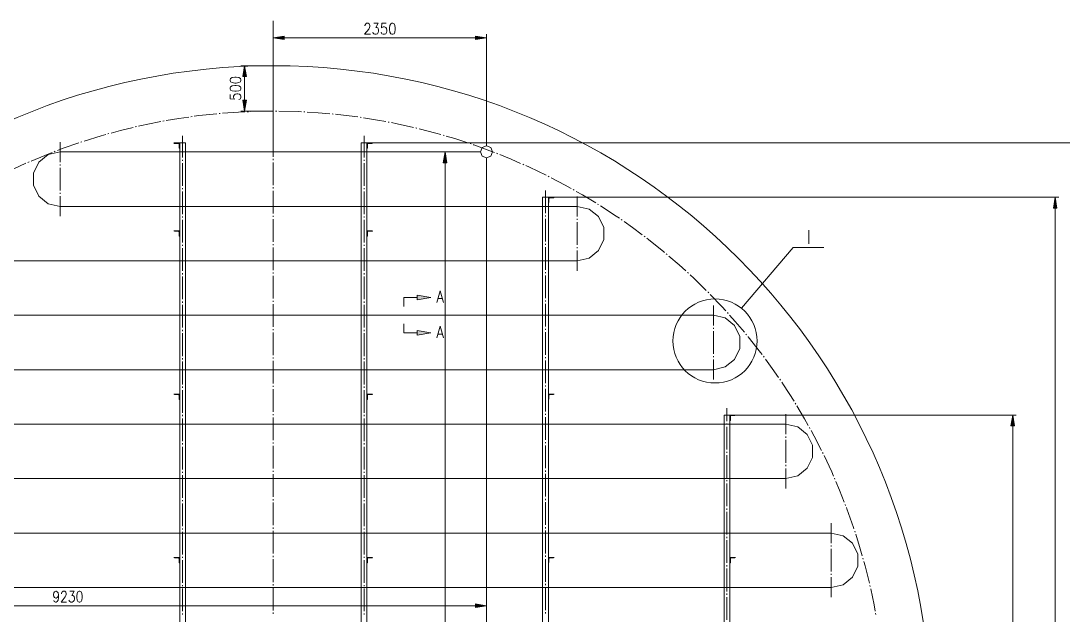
# Model space of a CAD drawing. Header units: millimetres. Extents: x 0 to 829, y 0 to 586.
# Drawn here: x 177.7 to 404.2, y 198.9 to 328 of the extents above; entities that cross this region are included whole.
import ezdxf

# ---------------------------------------------------------------- set-up
doc = ezdxf.new("R2010")
doc.units = ezdxf.units.MM

msp = doc.modelspace()

# ---------------------------------------------------------------- hatches: boundary and pattern name
h = msp.add_hatch(color=0)
h.dxf.hatch_style = 2
h.paths.add_polyline_path([(234.957056, 324.742528), (232.593444, 324.347417), (234.957056, 323.955833)])
h = msp.add_hatch(color=0)
h.dxf.hatch_style = 2
h.paths.add_polyline_path([(276.563667, 324.742528), (278.930806, 324.347417), (276.563667, 323.955833)])
h = msp.add_hatch(color=0)
h.dxf.hatch_style = 2
h.paths.add_polyline_path([(225.950639, 315.916028), (226.342222, 318.283167), (226.737333, 315.916028)])
h = msp.add_hatch(color=0)
h.dxf.hatch_style = 2
h.paths.add_polyline_path([(225.950639, 310.790167), (226.342222, 308.423028), (226.737333, 310.790167)])
h = msp.add_hatch(color=0)
h.dxf.hatch_style = 2
h.paths.add_polyline_path([(211.0105, 301.509642), (210.997447, 301.522694), (211.0105, 301.535747), (211.023553, 301.522694)])
h = msp.add_hatch(color=0)
h.dxf.hatch_style = 2
h.paths.add_polyline_path([(254.172861, 301.509642), (254.159808, 301.522694), (254.172861, 301.535747), (254.185914, 301.522694)])
h = msp.add_hatch(color=0)
h.dxf.hatch_style = 2
h.paths.add_polyline_path([(269.529278, 297.183528), (269.924389, 299.550667), (270.3195, 297.183528)])
h = msp.add_hatch(color=0)
h.dxf.hatch_style = 2
h.paths.add_polyline_path([(293.609889, 289.677475), (293.596836, 289.690528), (293.609889, 289.703581), (293.622942, 289.690528)])
h = msp.add_hatch(color=0)
h.dxf.hatch_style = 2
h.paths.add_polyline_path([(402.11375, 287.326917), (402.505333, 289.690528), (402.900444, 287.326917)])
h = msp.add_hatch(color=0)
h.dxf.hatch_style = 2
h.paths.add_polyline_path([(263.888361, 268.4145), (266.844639, 267.924139), (263.888361, 267.43025)])
h = msp.add_hatch(color=0)
h.dxf.hatch_style = 2
h.paths.add_polyline_path([(263.888361, 259.725583), (266.844639, 260.219472), (263.888361, 260.713361)])
h = msp.add_hatch(color=0)
h.dxf.hatch_style = 2
h.paths.add_polyline_path([(333.046917, 242.355864), (333.033864, 242.368917), (333.046917, 242.381969), (333.059969, 242.368917)])
h = msp.add_hatch(color=0)
h.dxf.hatch_style = 2
h.paths.add_polyline_path([(392.885083, 240.001778), (393.276667, 242.368917), (393.671778, 240.001778)])
h = msp.add_hatch(color=0)
h.dxf.hatch_style = 2
h.paths.add_polyline_path([(276.563667, 201.305583), (278.930806, 200.914), (276.563667, 200.518889)])

# ---------------------------------------------------------------- linework, layer by layer
at = {"color": 0, "lineweight": 0}
for points in [[(232.593444, 328.037472), (232.593444, 323.158556)], [(252.514806, 326.940333), (252.514806, 327.053222), (252.606528, 327.279), (252.694722, 327.391889), (252.874639, 327.504778), (253.238, 327.504778), (253.417917, 327.391889), (253.506111, 327.279), (253.597833, 327.053222), (253.597833, 326.827444), (253.506111, 326.601667), (253.326194, 326.263), (252.426611, 325.137639), (253.686028, 325.137639)], [(254.409222, 327.504778), (255.400528, 327.504778), (254.860778, 326.601667), (255.128889, 326.601667), (255.308806, 326.488778), (255.400528, 326.375889), (255.488722, 326.04075), (255.488722, 325.814972), (255.400528, 325.476306), (255.220611, 325.250528), (254.948972, 325.137639), (254.677333, 325.137639), (254.409222, 325.250528), (254.3175, 325.363417), (254.229306, 325.589194)], [(257.1115, 327.504778), (256.211917, 327.504778), (256.120194, 326.488778), (256.211917, 326.601667), (256.483556, 326.714556), (256.751667, 326.714556), (257.023306, 326.601667), (257.203222, 326.375889), (257.291417, 326.04075), (257.291417, 325.814972), (257.203222, 325.476306), (257.023306, 325.250528), (256.751667, 325.137639), (256.483556, 325.137639), (256.211917, 325.250528), (256.120194, 325.363417), (256.032, 325.589194)], [(232.593444, 300.863), (232.593444, 325.137639)], [(276.563667, 324.347417), (234.957056, 324.347417)], [(278.930806, 300.863), (278.930806, 325.137639)], [(232.593444, 322.668194), (232.593444, 322.42125)], [(232.593444, 321.927361), (232.593444, 316.999056)], [(232.593444, 318.283167), (225.555528, 318.283167)], [(226.342222, 315.916028), (226.342222, 310.790167)], [(232.593444, 316.505167), (232.593444, 316.258222)], [(232.593444, 315.764333), (232.593444, 310.836028)], [(223.188389, 312.000194), (223.188389, 311.100611), (224.200861, 311.008889), (224.0915, 311.100611), (223.978611, 311.368722), (223.978611, 311.640361), (224.0915, 311.912), (224.31375, 312.091917), (224.652417, 312.180111), (224.878194, 312.180111), (225.216861, 312.091917), (225.442639, 311.912), (225.555528, 311.640361), (225.555528, 311.368722), (225.442639, 311.100611), (225.32975, 311.008889), (225.103972, 310.920694)], [(232.593444, 310.342139), (232.593444, 310.095194)], [(226.444528, 308.267806), (225.01225, 308.207833), (221.537389, 307.953833)], [(232.593444, 308.423028), (225.555528, 308.423028)], [(227.181833, 308.296028), (226.938417, 308.285444)], [(232.593444, 308.408917), (229.340833, 308.384222), (227.675722, 308.317194)], [(232.593444, 309.604833), (232.593444, 304.673)], [(233.33075, 308.415972), (233.083806, 308.415972)], [(238.738833, 308.271333), (238.005056, 308.313667), (233.821111, 308.415972)], [(239.476139, 308.229), (239.229194, 308.243111)], [(244.870111, 307.837417), (242.333639, 308.066722), (239.9665, 308.200778)], [(208.135361, 306.151139), (207.821389, 306.098222), (203.577472, 305.223333), (203.316417, 305.159833)], [(208.862083, 306.278139), (208.622194, 306.235806)], [(214.206667, 307.128333), (212.09, 306.835528), (209.348917, 306.362806)], [(214.936917, 307.230639), (214.6935, 307.198889)], [(220.31325, 307.851528), (216.383306, 307.431722), (215.42375, 307.301194)], [(221.047028, 307.915028), (220.800083, 307.897389)], [(245.607417, 307.773917), (245.360472, 307.795083)], [(250.980222, 307.145972), (250.948472, 307.153028), (246.648111, 307.678667), (246.09425, 307.728056)], [(251.710472, 307.033083), (251.467056, 307.071889)], [(257.044472, 306.140556), (255.231194, 306.48275), (252.193778, 306.959)], [(257.771194, 306.002972), (257.527778, 306.048833)], [(263.062861, 304.881139), (259.485694, 305.678417), (258.2545, 305.91125)], [(196.88175, 303.526472), (196.645389, 303.459444)], [(202.124028, 304.874083), (199.365306, 304.210861), (197.358, 303.657)], [(202.840167, 305.046944), (202.600278, 304.986972)], [(232.593444, 304.179111), (232.593444, 303.935694)], [(263.782528, 304.715333), (263.7155, 304.732972), (263.542639, 304.771778)], [(269.010694, 303.328917), (267.910028, 303.653472), (264.258778, 304.595389)], [(190.298917, 301.515639), (186.954583, 300.355), (185.666944, 299.861111)], [(186.252556, 301.702611), (186.252556, 297.331694)], [(190.993889, 301.755528), (190.761056, 301.674389)], [(196.172667, 303.328917), (195.188417, 303.060806), (191.463083, 301.903694)], [(213.494056, 301.522694), (211.0105, 301.522694)], [(211.0105, 301.522694), (211.126917, 301.40275)], [(212.015917, 301.40275), (211.126917, 301.40275)], [(212.132333, 301.286333), (212.015917, 301.40275)], [(212.132333, 301.286333), (212.132333, 300.397333)], [(212.252278, 301.522694), (212.252278, 175.327028)], [(212.873167, 303.029056), (212.873167, 298.333583)], [(213.494056, 301.522694), (213.494056, 175.327028)], [(232.593444, 303.441806), (232.593444, 298.5135)], [(251.689306, 301.522694), (251.689306, 175.327028)], [(251.689306, 301.522694), (254.172861, 301.522694)], [(252.310194, 303.029056), (252.310194, 298.333583)], [(252.931083, 301.522694), (252.931083, 175.327028)], [(253.167444, 301.40275), (253.051028, 301.286333)], [(253.051028, 301.286333), (253.051028, 300.397333)], [(253.167444, 301.40275), (254.056444, 301.40275)], [(254.056444, 301.40275), (254.172861, 301.522694)], [(254.172861, 301.522694), (413.589611, 301.522694)], [(269.719778, 303.120778), (269.483417, 303.191333)], [(274.884444, 301.508583), (272.069278, 302.432861), (270.1925, 302.983194)], [(275.586472, 301.279278), (275.350111, 301.356889)], [(184.516889, 299.420139), (182.91175, 298.802778), (179.962528, 297.561)], [(186.252556, 299.550667), (183.687861, 298.965056), (181.627639, 297.324639), (180.488167, 294.950444), (180.488167, 292.318722), (181.627639, 289.948056), (183.687861, 288.304111), (186.252556, 287.7185)], [(185.204806, 299.684722), (184.9755, 299.596528)], [(186.252556, 299.550667), (277.618472, 299.550667)], [(212.132333, 300.397333), (212.252278, 300.280917)], [(252.931083, 300.280917), (253.051028, 300.397333)], [(274.076583, 299.550667), (269.137694, 299.550667)], [(280.67, 299.430722), (280.25725, 299.596528), (276.186194, 301.081722), (276.052139, 301.124056)], [(281.354389, 299.155556), (281.125083, 299.247278)], [(178.830111, 297.081222), (174.981306, 295.310278), (174.371, 295.003361)], [(179.510972, 297.3705), (179.281667, 297.27525)], [(186.252556, 296.837806), (186.252556, 296.594389)], [(212.873167, 297.839694), (212.873167, 297.59275)], [(212.873167, 297.098861), (212.873167, 292.170556)], [(232.593444, 298.019611), (232.593444, 297.772667)], [(232.593444, 297.278778), (232.593444, 292.350472)], [(252.310194, 297.839694), (252.310194, 297.59275)], [(252.310194, 297.098861), (252.310194, 292.170556)], [(269.924389, 297.183528), (269.924389, 53.467)], [(278.930806, 298.238333), (278.930806, 175.327028)], [(286.346194, 297.067111), (284.275389, 297.980806), (281.809472, 298.972111)], [(287.02, 296.770778), (286.794222, 296.869556)], [(186.252556, 296.1005), (186.252556, 291.168667)], [(291.916556, 294.467139), (288.240611, 296.231028), (287.471556, 296.569694)], [(292.57625, 294.132), (292.357528, 294.248417)], [(297.349333, 291.588472), (295.991139, 292.354), (293.010167, 293.906222)], [(186.252556, 290.678306), (186.252556, 290.431361)], [(186.252556, 289.937472), (186.252556, 285.566556)], [(212.873167, 291.676667), (212.873167, 291.429722)], [(212.873167, 290.939361), (212.873167, 286.007528)], [(232.593444, 291.856583), (232.593444, 291.609639)], [(232.593444, 291.11575), (232.593444, 286.187444)], [(252.310194, 291.676667), (252.310194, 291.429722)], [(252.310194, 290.939361), (252.310194, 286.007528)], [(291.747222, 291.200417), (291.747222, 286.254472)], [(297.991389, 291.228639), (297.779722, 291.348583)], [(302.651583, 288.476972), (299.765861, 290.230278), (298.421778, 290.985222)], [(186.252556, 287.7185), (298.647556, 287.7185)], [(291.126333, 289.690528), (291.126333, 175.327028)], [(291.126333, 289.690528), (293.609889, 289.690528)], [(292.368111, 289.690528), (292.368111, 175.327028)], [(292.368111, 288.44875), (292.484528, 288.568694)], [(292.604472, 289.574111), (292.484528, 289.454167)], [(292.484528, 289.454167), (292.484528, 288.568694)], [(292.604472, 289.574111), (293.489944, 289.574111)], [(293.489944, 289.574111), (293.609889, 289.690528)], [(293.609889, 289.690528), (403.295556, 289.690528)], [(298.647556, 289.870444), (298.647556, 285.503056)], [(298.647556, 275.889861), (301.215778, 276.475472), (303.272472, 278.115889), (304.415472, 280.486556), (304.415472, 283.121806), (303.272472, 285.492472), (301.215778, 287.132889), (298.647556, 287.7185)], [(303.283056, 288.095972), (303.074917, 288.222972)], [(307.805667, 285.122056), (307.100111, 285.615944), (303.699333, 287.831389)], [(212.873167, 285.517167), (212.873167, 285.270222)], [(232.593444, 285.693556), (232.593444, 285.450139)], [(252.310194, 285.517167), (252.310194, 285.270222)], [(291.747222, 285.764111), (291.747222, 285.517167)], [(402.505333, 63.327139), (402.505333, 287.326917)], [(212.873167, 284.776333), (212.873167, 279.848028)], [(232.593444, 284.95625), (232.593444, 280.024417)], [(252.310194, 284.776333), (252.310194, 279.848028)], [(291.747222, 285.023278), (291.747222, 280.094972)], [(298.647556, 285.009167), (298.647556, 284.762222)], [(298.647556, 284.268333), (298.647556, 279.340028)], [(308.408917, 284.698722), (308.207833, 284.839833)], [(312.790417, 281.52725), (310.649056, 283.132389), (308.811083, 284.4165)], [(211.0105, 282.426833), (211.126917, 282.306889)], [(211.0105, 282.426833), (212.252278, 282.426833)], [(212.015917, 282.306889), (211.126917, 282.306889)], [(212.132333, 282.186944), (212.015917, 282.306889)], [(212.132333, 282.186944), (212.132333, 281.301472)], [(212.132333, 281.301472), (212.252278, 281.181528)], [(212.252278, 281.181528), (212.252278, 282.426833)], [(252.931083, 281.181528), (252.931083, 282.426833)], [(254.172861, 282.426833), (252.931083, 282.426833)], [(252.931083, 281.181528), (253.051028, 281.301472)], [(253.167444, 282.306889), (253.051028, 282.186944)], [(253.051028, 282.186944), (253.051028, 281.301472)], [(253.167444, 282.306889), (254.056444, 282.306889)], [(254.056444, 282.306889), (254.172861, 282.426833)], [(313.383083, 281.08275), (313.185528, 281.230917)], [(349.010111, 279.597556), (349.010111, 282.553833)], [(212.873167, 279.354139), (212.873167, 279.107194)], [(212.873167, 278.613306), (212.873167, 273.685)], [(232.593444, 279.534056), (232.593444, 279.287111)], [(232.593444, 278.793222), (232.593444, 273.864917)], [(252.310194, 279.354139), (252.310194, 279.107194)], [(252.310194, 278.613306), (252.310194, 273.685)], [(291.747222, 279.601083), (291.747222, 279.354139)], [(291.747222, 278.86025), (291.747222, 273.931944)], [(298.647556, 278.846139), (298.647556, 278.599194)], [(317.619944, 277.720778), (317.5, 277.823083), (314.116861, 280.532417), (313.774667, 280.789944)], [(345.577583, 278.786167), (334.323972, 265.567583)], [(352.20275, 278.789694), (345.577583, 278.789694)], [(298.647556, 278.105306), (298.647556, 273.737917)], [(318.180861, 277.241), (317.993889, 277.39975)], [(322.248389, 273.674417), (320.791417, 275.007917), (318.554806, 276.919972)], [(150.759583, 275.889861), (298.647556, 275.889861)], [(212.873167, 273.191111), (212.873167, 272.944167)], [(212.873167, 272.453806), (212.873167, 267.521972)], [(232.593444, 273.371028), (232.593444, 273.124083)], [(232.593444, 272.630194), (232.593444, 267.701889)], [(252.310194, 273.191111), (252.310194, 272.944167)], [(252.310194, 272.453806), (252.310194, 267.521972)], [(291.747222, 273.438056), (291.747222, 273.191111)], [(291.747222, 272.70075), (291.747222, 267.768917)], [(322.791667, 273.177), (322.61175, 273.342806)], [(326.700444, 269.434028), (323.987583, 272.083389), (323.155028, 272.841861)], [(263.888361, 267.924139), (260.932083, 267.924139)], [(260.932083, 267.924139), (260.932083, 265.934472)], [(268.132278, 266.834056), (268.855472, 269.367), (269.582194, 266.834056)], [(268.403917, 267.677194), (269.310556, 267.677194)], [(327.226083, 268.915444), (327.0885, 269.056556), (327.053222, 269.091833)], [(330.940833, 264.981972), (330.090639, 265.930944), (327.56475, 268.559139)], [(212.873167, 267.031611), (212.873167, 266.784667)], [(212.873167, 266.290778), (212.873167, 261.362472)], [(232.593444, 267.208), (232.593444, 266.961056)], [(232.593444, 266.470694), (232.593444, 261.538861)], [(252.310194, 267.031611), (252.310194, 266.784667)], [(252.310194, 266.290778), (252.310194, 261.362472)], [(291.747222, 267.275028), (291.747222, 267.031611)], [(291.747222, 266.537722), (291.747222, 261.605889)], [(328.224444, 266.209639), (328.224444, 261.838722)], [(150.759583, 264.057694), (328.224444, 264.057694)], [(328.224444, 252.225528), (330.792667, 252.811139), (332.849361, 254.455083), (333.992361, 256.82575), (333.992361, 259.457472), (332.849361, 261.831667), (330.792667, 263.472083), (328.224444, 264.057694)], [(331.434722, 264.435167), (331.268917, 264.618611)], [(334.976611, 260.346472), (332.986944, 262.710083), (331.762806, 264.068278)], [(212.873167, 260.868583), (212.873167, 260.621639)], [(232.593444, 261.0485), (232.593444, 260.801556)], [(252.310194, 260.868583), (252.310194, 260.621639)], [(260.932083, 260.219472), (260.932083, 262.209139)], [(268.132278, 259.129389), (268.855472, 261.665861), (269.582194, 259.129389)], [(291.747222, 261.115528), (291.747222, 260.868583)], [(328.224444, 261.344833), (328.224444, 261.101417)], [(328.224444, 260.607528), (328.224444, 255.675694)], [(212.873167, 260.12775), (212.873167, 255.199444)], [(232.593444, 260.307667), (232.593444, 255.379361)], [(252.310194, 260.12775), (252.310194, 255.199444)], [(263.888361, 260.219472), (260.932083, 260.219472)], [(268.403917, 259.976056), (269.310556, 259.976056)], [(291.747222, 260.374694), (291.747222, 255.446389)], [(335.452861, 259.782028), (335.294111, 259.969)], [(338.800722, 255.531056), (338.458528, 255.993194), (335.777417, 259.393972), (335.770361, 259.404556)], [(212.873167, 254.705556), (212.873167, 254.458611)], [(212.873167, 253.96825), (212.873167, 249.036417)], [(232.593444, 254.885472), (232.593444, 254.638528)], [(232.593444, 254.144639), (232.593444, 249.216333)], [(252.310194, 254.705556), (252.310194, 254.458611)], [(252.310194, 253.96825), (252.310194, 249.036417)], [(291.747222, 254.9525), (291.747222, 254.705556)], [(291.747222, 254.211667), (291.747222, 249.283361)], [(328.224444, 255.185333), (328.224444, 254.938389)], [(328.224444, 254.4445), (328.224444, 250.073583)], [(339.238167, 254.934861), (339.09, 255.135944)], [(342.381417, 250.535722), (341.030278, 252.504222), (339.530972, 254.53975)], [(127.098778, 252.225528), (328.224444, 252.225528)], [(342.801222, 249.925417), (342.660111, 250.130028)], [(345.753972, 245.392222), (343.485611, 248.934111), (343.079917, 249.519722)], [(211.0105, 246.933861), (212.252278, 246.933861)], [(211.0105, 246.933861), (211.126917, 246.813917)], [(212.252278, 245.688556), (212.252278, 246.933861)], [(212.873167, 248.542528), (212.873167, 248.299111)], [(212.873167, 247.805222), (212.873167, 242.873389)], [(232.593444, 248.722444), (232.593444, 248.4755)], [(232.593444, 247.985139), (232.593444, 243.053306)], [(252.310194, 248.542528), (252.310194, 248.299111)], [(252.310194, 247.805222), (252.310194, 242.873389)], [(254.172861, 246.933861), (252.931083, 246.933861)], [(252.931083, 245.688556), (252.931083, 246.933861)], [(254.056444, 246.813917), (254.172861, 246.933861)], [(291.747222, 248.789472), (291.747222, 248.542528)], [(291.747222, 248.052167), (291.747222, 243.120333)], [(293.609889, 246.933861), (292.368111, 246.933861)], [(292.368111, 245.688556), (292.368111, 246.933861)], [(293.489944, 246.813917), (293.609889, 246.933861)], [(212.015917, 246.813917), (211.126917, 246.813917)], [(212.132333, 246.6975), (212.015917, 246.813917)], [(212.132333, 246.6975), (212.132333, 245.8085)], [(212.132333, 245.8085), (212.252278, 245.688556)], [(252.931083, 245.688556), (253.051028, 245.8085)], [(253.167444, 246.813917), (253.051028, 246.6975)], [(253.051028, 246.6975), (253.051028, 245.8085)], [(253.167444, 246.813917), (254.056444, 246.813917)], [(292.368111, 245.688556), (292.484528, 245.8085)], [(292.604472, 246.813917), (292.484528, 246.6975)], [(292.484528, 246.6975), (292.484528, 245.8085)], [(292.604472, 246.813917), (293.489944, 246.813917)], [(346.134972, 244.76075), (346.007972, 244.972417)], [(212.873167, 242.383028), (212.873167, 242.136083)], [(232.593444, 242.559417), (232.593444, 242.316)], [(252.310194, 242.383028), (252.310194, 242.136083)], [(291.747222, 242.629972), (291.747222, 242.383028)], [(330.563361, 242.368917), (330.563361, 175.327028)], [(330.563361, 242.368917), (333.046917, 242.368917)], [(331.18425, 243.875278), (331.18425, 241.024833)], [(331.805139, 242.368917), (331.805139, 175.327028)], [(332.926972, 242.248972), (333.046917, 242.368917)], [(333.046917, 242.368917), (394.066889, 242.368917)], [(344.000667, 242.548833), (344.000667, 238.177917)], [(348.854889, 240.082917), (348.039972, 241.561056), (346.385444, 244.337417)], [(127.098778, 240.396889), (344.000667, 240.396889)], [(212.873167, 241.642194), (212.873167, 236.713889)], [(232.593444, 241.822111), (232.593444, 236.893806)], [(252.310194, 241.642194), (252.310194, 236.713889)], [(291.747222, 241.889139), (291.747222, 236.960833)], [(331.18425, 240.534472), (331.18425, 240.287528)], [(331.805139, 241.123611), (331.921556, 241.243556)], [(332.0415, 242.248972), (331.921556, 242.132556)], [(331.921556, 242.132556), (331.921556, 241.243556)], [(332.0415, 242.248972), (332.926972, 242.248972)], [(344.000667, 228.564722), (346.565361, 229.150333), (348.625583, 230.79075), (349.768583, 233.164944), (349.768583, 235.796667), (348.625583, 238.167333), (346.565361, 239.811278), (344.000667, 240.396889)], [(331.18425, 239.793639), (331.18425, 234.865333)], [(349.211194, 239.437333), (349.09125, 239.652528)], [(351.7265, 234.646611), (350.131944, 237.768694), (349.447556, 239.006944)], [(393.276667, 240.001778), (393.276667, 110.64875)], [(212.873167, 236.22), (212.873167, 235.973056)], [(232.593444, 236.399917), (232.593444, 236.152972)], [(232.593444, 235.659083), (232.593444, 230.730778)], [(252.310194, 236.22), (252.310194, 235.973056)], [(291.747222, 236.466944), (291.747222, 236.22)], [(291.747222, 235.726111), (291.747222, 230.797806)], [(344.000667, 237.684028), (344.000667, 237.437083)], [(344.000667, 236.946722), (344.000667, 232.014889)], [(212.873167, 235.479167), (212.873167, 230.550861)], [(252.310194, 235.479167), (252.310194, 230.550861)], [(331.18425, 234.371444), (331.18425, 234.1245)], [(331.18425, 233.630611), (331.18425, 228.702306)], [(352.061639, 233.990444), (351.94875, 234.209167)], [(354.337056, 229.083306), (353.945472, 229.989944), (352.273306, 233.545944)], [(344.000667, 231.521), (344.000667, 231.277583)], [(212.873167, 230.056972), (212.873167, 229.813556)], [(212.873167, 229.319667), (212.873167, 224.387833)], [(232.593444, 230.236889), (232.593444, 229.989944)], [(232.593444, 229.499583), (232.593444, 224.56775)], [(252.310194, 230.056972), (252.310194, 229.813556)], [(252.310194, 229.319667), (252.310194, 224.387833)], [(291.747222, 230.303917), (291.747222, 230.056972)], [(291.747222, 229.566611), (291.747222, 224.634778)], [(344.000667, 230.783694), (344.000667, 226.412778)], [(115.266611, 228.564722), (344.000667, 228.564722)], [(331.18425, 228.208417), (331.18425, 227.961472)], [(331.18425, 227.471111), (331.18425, 222.539278)], [(354.629861, 228.402444), (354.531083, 228.628222)], [(356.686556, 223.400056), (355.6635, 226.010611), (354.823889, 227.950889)], [(212.873167, 223.897472), (212.873167, 223.650528)], [(212.873167, 223.156639), (212.873167, 218.228333)], [(232.593444, 224.073861), (232.593444, 223.830444)], [(232.593444, 223.336556), (232.593444, 218.404722)], [(252.310194, 223.897472), (252.310194, 223.650528)], [(252.310194, 223.156639), (252.310194, 218.228333)], [(291.747222, 224.144417), (291.747222, 223.897472)], [(291.747222, 223.403583), (291.747222, 218.475278)], [(331.18425, 222.048917), (331.18425, 221.801972)], [(356.958194, 222.712139), (356.866472, 222.941444)], [(358.785583, 217.621556), (358.697389, 217.893194), (357.247472, 221.978361), (357.138111, 222.257056)], [(331.18425, 221.308083), (331.18425, 216.379778)], [(212.873167, 217.734444), (212.873167, 217.4875)], [(232.593444, 217.914361), (232.593444, 217.667417)], [(252.310194, 217.734444), (252.310194, 217.4875)], [(291.747222, 217.981389), (291.747222, 217.734444)], [(353.860806, 218.8845), (353.860806, 214.517111)], [(115.266611, 216.732556), (353.860806, 216.732556)], [(212.873167, 216.993611), (212.873167, 212.065306)], [(232.593444, 217.173528), (232.593444, 212.245222)], [(252.310194, 216.993611), (252.310194, 212.065306)], [(291.747222, 217.240556), (291.747222, 212.31225)], [(331.18425, 215.885889), (331.18425, 215.638944)], [(353.860806, 204.903917), (356.4255, 205.489528), (358.485722, 207.129944), (359.625194, 209.500611), (359.625194, 212.135861), (358.485722, 214.506528), (356.4255, 216.146944), (353.860806, 216.732556)], [(359.011361, 216.919528), (358.937278, 217.152361)], [(360.591806, 211.744278), (360.016778, 213.765694), (359.159528, 216.450333)], [(331.18425, 215.145056), (331.18425, 210.21675)], [(353.860806, 214.023222), (353.860806, 213.776278)], [(353.860806, 213.282389), (353.860806, 208.354083)], [(211.0105, 211.440889), (211.126917, 211.320944)], [(211.0105, 211.440889), (212.252278, 211.440889)], [(212.015917, 211.320944), (211.126917, 211.320944)], [(212.132333, 211.204528), (212.015917, 211.320944)], [(212.132333, 211.204528), (212.132333, 210.315528)], [(212.252278, 210.195583), (212.252278, 211.440889)], [(212.873167, 211.571417), (212.873167, 211.324472)], [(212.873167, 210.834111), (212.873167, 205.902278)], [(232.593444, 211.751333), (232.593444, 211.504389)], [(232.593444, 211.0105), (232.593444, 206.082194)], [(252.310194, 211.571417), (252.310194, 211.324472)], [(252.310194, 210.834111), (252.310194, 205.902278)], [(252.931083, 210.195583), (252.931083, 211.440889)], [(254.172861, 211.440889), (252.931083, 211.440889)], [(253.167444, 211.320944), (253.051028, 211.204528)], [(253.051028, 211.204528), (253.051028, 210.315528)], [(253.167444, 211.320944), (254.056444, 211.320944)], [(254.056444, 211.320944), (254.172861, 211.440889)], [(291.747222, 211.818361), (291.747222, 211.571417)], [(291.747222, 211.081056), (291.747222, 206.149222)], [(293.609889, 211.440889), (292.368111, 211.440889)], [(292.368111, 210.195583), (292.368111, 211.440889)], [(292.604472, 211.320944), (292.484528, 211.204528)], [(292.484528, 211.204528), (292.484528, 210.315528)], [(292.604472, 211.320944), (293.489944, 211.320944)], [(293.489944, 211.320944), (293.609889, 211.440889)], [(331.805139, 210.195583), (331.805139, 211.440889)], [(333.046917, 211.440889), (331.805139, 211.440889)], [(332.0415, 211.320944), (331.921556, 211.204528)], [(331.921556, 211.204528), (331.921556, 210.315528)], [(332.0415, 211.320944), (332.926972, 211.320944)], [(332.926972, 211.320944), (333.046917, 211.440889)], [(360.792889, 211.035194), (360.725861, 211.271556)], [(212.132333, 210.315528), (212.252278, 210.195583)], [(252.931083, 210.195583), (253.051028, 210.315528)], [(292.368111, 210.195583), (292.484528, 210.315528)], [(331.18425, 209.722861), (331.18425, 209.475917)], [(331.18425, 208.985556), (331.18425, 204.053722)], [(331.805139, 210.195583), (331.921556, 210.315528)], [(362.147556, 205.796444), (361.202111, 209.599389), (360.926944, 210.562472)], [(353.860806, 207.860194), (353.860806, 207.61325)], [(353.860806, 207.122889), (353.860806, 202.751972)], [(109.354056, 204.903917), (353.860806, 204.903917)], [(185.903306, 203.277611), (185.818639, 202.942472), (185.652833, 202.716694), (185.398833, 202.603806), (185.314167, 202.603806), (185.060167, 202.716694), (184.890833, 202.942472), (184.806167, 203.277611), (184.806167, 203.3905), (184.890833, 203.729167), (185.060167, 203.954944), (185.314167, 204.067833), (185.398833, 204.067833), (185.652833, 203.954944), (185.818639, 203.729167), (185.903306, 203.277611), (185.903306, 202.716694), (185.818639, 202.15225), (185.652833, 201.813583), (185.398833, 201.700694), (185.2295, 201.700694), (184.9755, 201.813583), (184.890833, 202.039361)], [(186.580639, 203.503389), (186.580639, 203.616278), (186.665306, 203.842056), (186.749972, 203.954944), (186.919306, 204.067833), (187.257972, 204.067833), (187.427306, 203.954944), (187.511972, 203.842056), (187.596639, 203.616278), (187.596639, 203.3905), (187.511972, 203.164722), (187.342639, 202.829583), (186.495972, 201.700694), (187.677778, 201.700694)], [(188.355111, 204.067833), (189.286444, 204.067833), (188.778444, 203.164722), (189.032444, 203.164722), (189.201778, 203.051833), (189.286444, 202.942472), (189.371111, 202.603806), (189.371111, 202.378028), (189.286444, 202.039361), (189.117111, 201.813583), (188.863111, 201.700694), (188.609111, 201.700694), (188.355111, 201.813583), (188.270444, 201.926472), (188.185778, 202.15225)], [(212.873167, 205.411917), (212.873167, 205.164972)], [(212.873167, 204.671083), (212.873167, 199.742778)], [(232.593444, 205.588306), (232.593444, 205.341361)], [(232.593444, 204.851), (232.593444, 199.919167)], [(252.310194, 205.411917), (252.310194, 205.164972)], [(252.310194, 204.671083), (252.310194, 199.742778)], [(291.747222, 205.655333), (291.747222, 205.411917)], [(291.747222, 204.918028), (291.747222, 199.986194)], [(362.316889, 205.080306), (362.263972, 205.320194)], [(363.406972, 199.778056), (363.160028, 201.157417), (362.419194, 204.597)], [(278.930806, 200.480083), (278.930806, 201.700694)], [(331.18425, 203.563361), (331.18425, 203.316417)], [(331.18425, 202.822528), (331.18425, 197.894222)], [(276.563667, 200.914), (99.303417, 200.914)], [(232.593444, 199.428806), (232.593444, 199.181861)], [(291.747222, 199.495833), (291.747222, 199.248889)], [(212.873167, 199.248889), (212.873167, 199.001944)], [(252.310194, 199.248889), (252.310194, 199.001944)], [(363.541028, 199.054861), (363.495167, 199.29475)]]:
    msp.add_lwpolyline(points, dxfattribs=at)
for points in [[(258.374444, 327.504778), (258.102806, 327.391889), (257.922889, 327.053222), (257.834694, 326.488778), (257.834694, 326.150111), (257.922889, 325.589194), (258.102806, 325.250528), (258.374444, 325.137639), (258.554361, 325.137639), (258.826, 325.250528), (259.005917, 325.589194), (259.097639, 326.150111), (259.097639, 326.488778), (259.005917, 327.053222), (258.826, 327.391889), (258.554361, 327.504778)], [(234.957056, 324.742528), (232.593444, 324.347417), (234.957056, 323.955833)], [(276.563667, 324.742528), (278.930806, 324.347417), (276.563667, 323.955833)], [(225.950639, 315.916028), (226.342222, 318.283167), (226.737333, 315.916028)], [(223.188389, 315.065833), (223.301278, 314.794194), (223.639944, 314.614278), (224.200861, 314.526083), (224.539528, 314.526083), (225.103972, 314.614278), (225.442639, 314.794194), (225.555528, 315.065833), (225.555528, 315.24575), (225.442639, 315.517389), (225.103972, 315.697306), (224.539528, 315.7855), (224.200861, 315.7855), (223.639944, 315.697306), (223.301278, 315.517389), (223.188389, 315.24575)], [(223.188389, 313.263139), (223.301278, 312.9915), (223.639944, 312.811583), (224.200861, 312.723389), (224.539528, 312.723389), (225.103972, 312.811583), (225.442639, 312.9915), (225.555528, 313.263139), (225.555528, 313.443056), (225.442639, 313.714694), (225.103972, 313.894611), (224.539528, 313.982806), (224.200861, 313.982806), (223.639944, 313.894611), (223.301278, 313.714694), (223.188389, 313.443056)], [(225.950639, 310.790167), (226.342222, 308.423028), (226.737333, 310.790167)], [(269.529278, 297.183528), (269.924389, 299.550667), (270.3195, 297.183528)], [(277.618472, 299.550667), (278.003, 300.478472), (278.930806, 300.863), (279.858611, 300.478472), (280.239611, 299.550667), (279.858611, 298.622861), (278.930806, 298.238333), (278.003, 298.622861)], [(402.11375, 287.326917), (402.505333, 289.690528), (402.900444, 287.326917)], [(263.888361, 268.4145), (266.844639, 267.924139), (263.888361, 267.43025)], [(263.888361, 259.725583), (266.844639, 260.219472), (263.888361, 260.713361)], [(392.885083, 240.001778), (393.276667, 242.368917), (393.671778, 240.001778)], [(190.383583, 204.067833), (190.129583, 203.954944), (189.96025, 203.616278), (189.875583, 203.051833), (189.875583, 202.716694), (189.96025, 202.15225), (190.129583, 201.813583), (190.383583, 201.700694), (190.552917, 201.700694), (190.806917, 201.813583), (190.97625, 202.15225), (191.060917, 202.716694), (191.060917, 203.051833), (190.97625, 203.616278), (190.806917, 203.954944), (190.552917, 204.067833)], [(276.563667, 201.305583), (278.930806, 200.914), (276.563667, 200.518889)]]:
    msp.add_lwpolyline(points, close=True, dxfattribs=at)
for centre, radius in [((232.591681, 175.325264), 142.957903), ((328.582514, 258.464403), 9.131653)]:
    msp.add_circle(centre, radius, dxfattribs=at)

doc.saveas('drawing.dxf')
